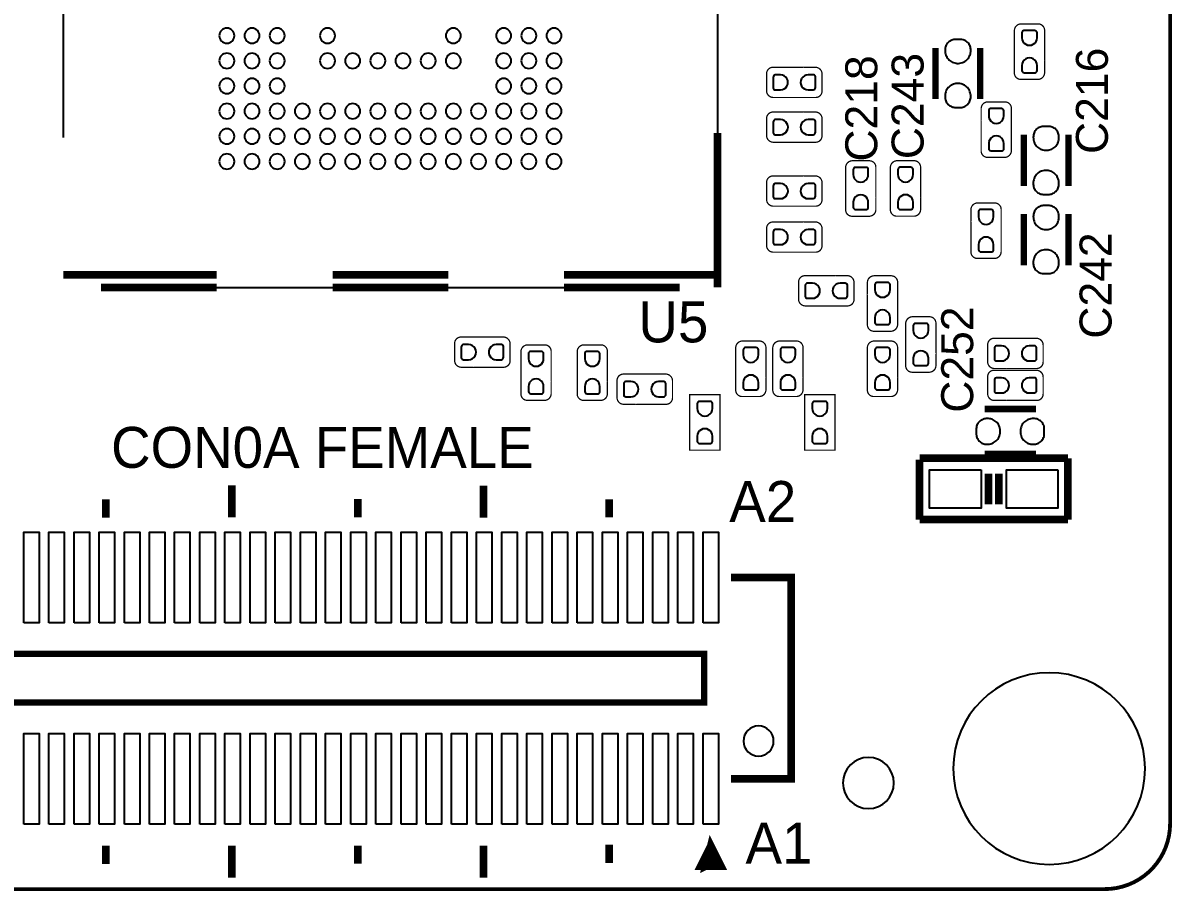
# Model space of a CAD drawing. Extents: x 52.2 to 109.2, y 0 to 35.
# Drawn here: x 86.39 to 109.23, y -0.04 to 17.21 of the extents above; entities that cross this region are included whole.
import ezdxf

# ---------------------------------------------------------------- set-up
doc = ezdxf.new("R2010")
doc.units = 0
doc.header["$MEASUREMENT"] = 0
doc.layers.get('0').update_dxf_attribs({"linetype": 'CONTINUOUS'})
for name, color, linetype in [('BG_NCROUTE_PATH', 231, 'CONTINUOUS'), ('BG_OUTLINE', 2, 'CONTINUOUS'), ('PIN_BOTTOM', 11, 'CONTINUOUS')]:
    doc.layers.add(name, color=color, linetype=linetype)

# ---------------------------------------------------------------- blocks, each defined once
blk = doc.blocks.new('AAA')
at = {"layer": 'BG_NCROUTE_PATH'}
for points, const_width in [([(-53.29428, -2.39395), (1.105662, -2.39395, 0.414214), (2.405634, -1.093978), (2.405634, 31.306008, 0.414214), (1.105662, 32.60598), (-53.29428, 32.60598, 0.414214), (-54.594252, 31.306008), (-54.594252, -1.093978, 0.414214), (-53.29428, -2.39395)], 0.0762), ([(-52.099972, 14.064488), (-52.099972, 13.82522, 0.414214), (-51.967638, 13.692886), (-51.626516, 13.692886, 0.414214), (-51.49977, 13.819632), (-51.49977, 14.65961, 0.414214), (-51.635152, 14.794992), (-51.971702, 14.794992, 0.414214), (-52.100226, 14.666468), (-52.100226, 14.064742), (-52.099972, 14.064488)], 0.0254), ([(-47.30623, 13.93317), (-47.545498, 13.93317, 0.414214), (-47.677832, 13.800836), (-47.677832, 13.459714, 0.414214), (-47.551086, 13.332968), (-46.711108, 13.332968, 0.414214), (-46.575726, 13.46835), (-46.575726, 13.8049, 0.414214), (-46.70425, 13.933424), (-47.305976, 13.933424), (-47.30623, 13.93317)], 0.0254), ([(-50.840132, 12.873482), (-50.840132, 13.11275, 0.414214), (-50.972466, 13.245084), (-51.313588, 13.245084, 0.414214), (-51.440334, 13.118338), (-51.440334, 12.27836, 0.414214), (-51.304952, 12.142978), (-50.968402, 12.142978, 0.414214), (-50.839878, 12.271502), (-50.839878, 12.873228), (-50.840132, 12.873482)], 0.0254), ([(-47.306484, 13.04417), (-47.545752, 13.04417, 0.414214), (-47.678086, 12.911836), (-47.678086, 12.570714, 0.414214), (-47.55134, 12.443968), (-46.711362, 12.443968, 0.414214), (-46.57598, 12.57935), (-46.57598, 12.9159, 0.414214), (-46.704504, 13.044424), (-47.30623, 13.044424), (-47.306484, 13.04417)], 0.0254), ([(-49.636172, 11.346688), (-49.636172, 11.10742, 0.414214), (-49.503838, 10.975086), (-49.162716, 10.975086, 0.414214), (-49.03597, 11.101832), (-49.03597, 11.94181, 0.414214), (-49.171352, 12.077192), (-49.507902, 12.077192, 0.414214), (-49.636426, 11.948668), (-49.636426, 11.346942), (-49.636172, 11.346688)], 0.0254), ([(-48.747172, 11.345418), (-48.747172, 11.10615, 0.414214), (-48.614838, 10.973816), (-48.273716, 10.973816, 0.414214), (-48.14697, 11.100562), (-48.14697, 11.94054, 0.414214), (-48.282352, 12.075922), (-48.618902, 12.075922, 0.414214), (-48.747426, 11.947398), (-48.747426, 11.345672), (-48.747172, 11.345418)], 0.0254), ([(-47.306484, 11.77417), (-47.545752, 11.77417, 0.414214), (-47.678086, 11.641836), (-47.678086, 11.300714, 0.414214), (-47.55134, 11.173968), (-46.711362, 11.173968, 0.414214), (-46.57598, 11.30935), (-46.57598, 11.6459, 0.414214), (-46.704504, 11.774424), (-47.30623, 11.774424), (-47.306484, 11.77417)], 0.0254), ([(-50.636932, 10.865612), (-50.636932, 11.10488, 0.414214), (-50.769266, 11.237214), (-51.110388, 11.237214, 0.414214), (-51.237134, 11.110468), (-51.237134, 10.27049, 0.414214), (-51.101752, 10.135108), (-50.765202, 10.135108, 0.414214), (-50.636678, 10.263632), (-50.636678, 10.865358), (-50.636932, 10.865612)], 0.0254), ([(-47.30623, 10.85977), (-47.545498, 10.85977, 0.414214), (-47.677832, 10.727436), (-47.677832, 10.386314, 0.414214), (-47.551086, 10.259568), (-46.711108, 10.259568, 0.414214), (-46.575726, 10.39495), (-46.575726, 10.7315, 0.414214), (-46.70425, 10.860024), (-47.305976, 10.860024), (-47.30623, 10.85977)], 0.0254), ([(-48.579532, 9.419082), (-48.579532, 9.65835, 0.414214), (-48.711866, 9.790684), (-49.052988, 9.790684, 0.414214), (-49.179734, 9.663938), (-49.179734, 8.82396, 0.414214), (-49.044352, 8.688578), (-48.707802, 8.688578, 0.414214), (-48.579278, 8.817102), (-48.579278, 9.418828), (-48.579532, 9.419082)], 0.0254), ([(-47.941484, 9.79297), (-48.180752, 9.79297, 0.414214), (-48.313086, 9.660636), (-48.313086, 9.319514, 0.414214), (-48.18634, 9.192768), (-47.346362, 9.192768, 0.414214), (-47.21098, 9.32815), (-47.21098, 9.6647, 0.414214), (-47.339504, 9.793224), (-47.94123, 9.793224), (-47.941484, 9.79297)], 0.0254), ([(-49.940972, 8.246618), (-49.940972, 8.00735, 0.414214), (-49.808638, 7.875016), (-49.467516, 7.875016, 0.414214), (-49.34077, 8.001762), (-49.34077, 8.84174, 0.414214), (-49.476152, 8.977122), (-49.812702, 8.977122, 0.414214), (-49.941226, 8.848598), (-49.941226, 8.246872), (-49.940972, 8.246618)], 0.0254), ([(-51.34102, 7.94893), (-51.101752, 7.94893, 0.414214), (-50.969418, 8.081264), (-50.969418, 8.422386, 0.414214), (-51.096164, 8.549132), (-51.936142, 8.549132, 0.414214), (-52.071524, 8.41375), (-52.071524, 8.0772, 0.414214), (-51.943, 7.948676), (-51.341274, 7.948676), (-51.34102, 7.94893)], 0.0254), ([(-49.178972, 7.764018), (-49.178972, 7.52475, 0.414214), (-49.046638, 7.392416), (-48.705516, 7.392416, 0.414214), (-48.57877, 7.519162), (-48.57877, 8.35914, 0.414214), (-48.714152, 8.494522), (-49.050702, 8.494522, 0.414214), (-49.179226, 8.365998), (-49.179226, 7.764272), (-49.178972, 7.764018)], 0.0254), ([(-47.299372, 7.764018), (-47.299372, 7.52475, 0.414214), (-47.167038, 7.392416), (-46.825916, 7.392416, 0.414214), (-46.69917, 7.519162), (-46.69917, 8.35914, 0.414214), (-46.834552, 8.494522), (-47.171102, 8.494522, 0.414214), (-47.299626, 8.365998), (-47.299626, 7.764272), (-47.299372, 7.764018)], 0.0254), ([(-46.562772, 7.764018), (-46.562772, 7.52475, 0.414214), (-46.430438, 7.392416), (-46.089316, 7.392416, 0.414214), (-45.96257, 7.519162), (-45.96257, 8.35914, 0.414214), (-46.097952, 8.494522), (-46.434502, 8.494522, 0.414214), (-46.563026, 8.365998), (-46.563026, 7.764272), (-46.562772, 7.764018)], 0.0254), ([(-40.74922, 7.97433), (-40.509952, 7.97433, 0.414214), (-40.377618, 8.106664), (-40.377618, 8.447786, 0.414214), (-40.504364, 8.574532), (-41.344342, 8.574532, 0.414214), (-41.479724, 8.43915), (-41.479724, 8.1026, 0.414214), (-41.3512, 7.974076), (-40.749474, 7.974076), (-40.74922, 7.97433)], 0.0254), ([(-43.413172, 7.687818), (-43.413172, 7.44855, 0.414214), (-43.280838, 7.316216), (-42.939716, 7.316216, 0.414214), (-42.81297, 7.442962), (-42.81297, 8.28294, 0.414214), (-42.948352, 8.418322), (-43.284902, 8.418322, 0.414214), (-43.413426, 8.289798), (-43.413426, 7.688072), (-43.413172, 7.687818)], 0.0254), ([(-42.295572, 7.687818), (-42.295572, 7.44855, 0.414214), (-42.163238, 7.316216), (-41.822116, 7.316216, 0.414214), (-41.69537, 7.442962), (-41.69537, 8.28294, 0.414214), (-41.830752, 8.418322), (-42.167302, 8.418322, 0.414214), (-42.295826, 8.289798), (-42.295826, 7.688072), (-42.295572, 7.687818)], 0.0254), ([(-51.34102, 7.31393), (-51.101752, 7.31393, 0.414214), (-50.969418, 7.446264), (-50.969418, 7.787386, 0.414214), (-51.096164, 7.914132), (-51.936142, 7.914132, 0.414214), (-52.071524, 7.77875), (-52.071524, 7.4422, 0.414214), (-51.943, 7.313676), (-51.341274, 7.313676), (-51.34102, 7.31393)], 0.0254), ([(-43.97629, 7.23773), (-43.737022, 7.23773, 0.414214), (-43.604688, 7.370064), (-43.604688, 7.711186, 0.414214), (-43.731434, 7.837932), (-44.571412, 7.837932, 0.414214), (-44.706794, 7.70255), (-44.706794, 7.366, 0.414214), (-44.57827, 7.237476), (-43.976544, 7.237476), (-43.97629, 7.23773)], 0.0254)]:
    blk.add_lwpolyline(points, format="xyb", dxfattribs=dict(at, const_width=const_width))
for points in [[(-45.601636, 18.009108), (-45.601636, 12.626086)], [(-32.601408, 18.035778), (-32.601408, 12.535662)], [(-35.54984, 9.561068), (-42.613834, 9.561068)]]:
    blk.add_lwpolyline(points, dxfattribs=at)
for points, const_width in [([(-50.822352, 14.31925), (-50.822352, 13.30325)], 0.127), ([(-49.933352, 13.30325), (-49.933352, 14.31925)], 0.127), ([(-52.574952, 12.59205), (-52.574952, 11.57605)], 0.127), ([(-51.685952, 11.57605), (-51.685952, 12.59205)], 0.127), ([(-45.601636, 9.561068), (-45.601636, 12.626086)], 0.151892), ([(-52.574952, 11.01725), (-52.574952, 10.00125)], 0.127), ([(-51.685952, 10.00125), (-51.685952, 11.01725)], 0.127), ([(-45.601636, 9.811004), (-44.851574, 9.811004)], 0.151892), ([(-44.851574, 9.811004), (-42.551604, 9.811004)], 0.151892), ([(-37.95141, 9.811004), (-40.251634, 9.811004)], 0.151892), ([(-33.35147, 9.811004), (-35.65144, 9.811004)], 0.151892), ([(-33.35147, 9.811004), (-32.601408, 9.811004)], 0.151892), ([(-44.851574, 9.561068), (-42.551604, 9.561068)], 0.151892), ([(-37.95141, 9.561068), (-40.251634, 9.561068)], 0.151892), ([(-33.35147, 9.561068), (-35.65144, 9.561068)], 0.151892), ([(-47.334932, 6.96976), (-47.334932, 7.427976), (-47.935388, 7.427976), (-47.935388, 6.32587), (-47.334932, 6.32587), (-47.334932, 6.96976)], 0.0254), ([(-45.049186, 6.96976), (-45.048932, 7.427976), (-45.649388, 7.42823), (-45.649642, 6.32587), (-45.048932, 6.32587), (-45.049186, 6.96976)], 0.0254), ([(-50.911252, 7.14375), (-51.927252, 7.14375)], 0.127), ([(-52.562252, 6.16585), (-49.615852, 6.16585)], 0.1524), ([(-52.562252, 4.94665), (-52.562252, 6.16585)], 0.1524), ([(-51.927252, 6.25475), (-50.911252, 6.25475)], 0.127), ([(-49.615852, 4.94665), (-49.615852, 6.14045)], 0.1524), ([(-51.190652, 5.25145), (-51.190652, 5.86105)], 0.1524), ([(-50.987452, 5.86105), (-50.987452, 5.25145)], 0.1524), ([(-40.953182, 5.62102), (-40.953182, 4.98602)], 0.1524), ([(-35.951922, 5.62864), (-35.951922, 4.99364)], 0.1524), ([(-43.450002, 4.989322), (-43.450002, 5.352542)], 0.1524), ([(-38.453822, 4.994402), (-38.453822, 5.357622)], 0.1524), ([(-33.447482, 4.986782), (-33.447482, 5.350002)], 0.1524), ([(-52.562252, 4.94665), (-49.615852, 4.94665)], 0.1524), ([(-45.866558, -0.202946), (-47.066708, -0.202946), (-47.066708, 3.797046), (-45.866558, 3.797046)], 0.1524), ([(-28.597352, 2.27965), (-45.335952, 2.27965), (-45.335952, 1.31445), (-28.597352, 1.31445), (-28.597352, 2.27965)], 0.127), ([(-45.467524, -1.53543), (-45.267626, -1.935734), (-45.667676, -1.935734), (-45.467524, -1.53543), (-45.367448, -1.935734), (-45.567346, -1.835658), (-45.467524, -1.735836)], 0.1524), ([(-43.450002, -1.873758), (-43.450002, -1.510538)], 0.1524), ([(-40.953182, -1.53416), (-40.953182, -2.16916)], 0.1524), ([(-38.451282, -1.891538), (-38.451282, -1.528318)], 0.1524), ([(-35.951922, -1.52908), (-35.951922, -2.16408)], 0.1524), ([(-33.444942, -1.896618), (-33.444942, -1.533398)], 0.1524)]:
    blk.add_lwpolyline(points, dxfattribs=dict(at, const_width=const_width))
at = {"layer": 'BG_OUTLINE'}
blk.add_lwpolyline([(-54.594252, 27.346656), (-54.594252, 0.680974), (-54.594252, -1.102106, 0.41084), (-53.287422, -2.39395), (-51.216052, -2.39395), (-2.315972, -2.39395), (1.120902, -2.39395, 0.411966), (2.405634, -1.099312), (2.405634, 1.886204), (2.405634, 28.812236), (2.405634, 31.328106, 0.410401), (1.110996, 32.60598), (-0.444754, 32.60598), (-45.696378, 32.60598), (-53.289708, 32.60598, 0.41031), (-54.594252, 31.28391)], format="xyb", close=True, dxfattribs=at)
at = {"layer": 'PIN_BOTTOM'}
for points in [[(-51.950366, 14.519402), (-51.950366, 14.621002, -0.375524), (-51.901852, 14.66342), (-51.685952, 14.66342, -0.36542), (-51.650138, 14.621002), (-51.650138, 14.519402, -1.000028)], [(-51.650138, 13.969238), (-51.650138, 13.867638, -0.375524), (-51.698652, 13.82522), (-51.914552, 13.82522, -0.36542), (-51.950366, 13.867638), (-51.950366, 13.969238, -1.000028)], [(-47.40148, 13.483336), (-47.50308, 13.483336, -0.375524), (-47.545498, 13.53185), (-47.545498, 13.74775, -0.36542), (-47.50308, 13.783564), (-47.40148, 13.783564, -1.000028)], [(-46.851316, 13.783564), (-46.749716, 13.783564, -0.375524), (-46.707298, 13.73505), (-46.707298, 13.51915, -0.36542), (-46.749716, 13.483336), (-46.851316, 13.483336, -1.000028)], [(-51.289966, 12.968732), (-51.289966, 13.070332, -0.375524), (-51.241452, 13.11275), (-51.025552, 13.11275, -0.36542), (-50.989738, 13.070332), (-50.989738, 12.968732, -1.000028)], [(-47.401734, 12.594336), (-47.503334, 12.594336, -0.375524), (-47.545752, 12.64285), (-47.545752, 12.85875, -0.36542), (-47.503334, 12.894564), (-47.401734, 12.894564, -1.000028)], [(-46.85157, 12.894564), (-46.74997, 12.894564, -0.375524), (-46.707552, 12.84605), (-46.707552, 12.63015, -0.36542), (-46.74997, 12.594336), (-46.85157, 12.594336, -1.000028)], [(-50.989738, 12.418568), (-50.989738, 12.316968, -0.375524), (-51.038252, 12.27455), (-51.254152, 12.27455, -0.36542), (-51.289966, 12.316968), (-51.289966, 12.418568, -1.000028)], [(-49.486566, 11.801602), (-49.486566, 11.903202, -0.375524), (-49.438052, 11.94562), (-49.222152, 11.94562, -0.36542), (-49.186338, 11.903202), (-49.186338, 11.801602, -1.000028)], [(-48.597566, 11.800332), (-48.597566, 11.901932, -0.375524), (-48.549052, 11.94435), (-48.333152, 11.94435, -0.36542), (-48.297338, 11.901932), (-48.297338, 11.800332, -1.000028)], [(-47.401734, 11.324336), (-47.503334, 11.324336, -0.375524), (-47.545752, 11.37285), (-47.545752, 11.58875, -0.36542), (-47.503334, 11.624564), (-47.401734, 11.624564, -1.000028)], [(-46.85157, 11.624564), (-46.74997, 11.624564, -0.375524), (-46.707552, 11.57605), (-46.707552, 11.36015, -0.36542), (-46.74997, 11.324336), (-46.85157, 11.324336, -1.000028)], [(-49.186338, 11.251438), (-49.186338, 11.149838, -0.375524), (-49.234852, 11.10742), (-49.450752, 11.10742, -0.36542), (-49.486566, 11.149838), (-49.486566, 11.251438, -1.000028)], [(-48.297338, 11.250168), (-48.297338, 11.148568, -0.375524), (-48.345852, 11.10615), (-48.561752, 11.10615, -0.36542), (-48.597566, 11.148568), (-48.597566, 11.250168, -1.000028)], [(-51.086766, 10.960862), (-51.086766, 11.062462, -0.375524), (-51.038252, 11.10488), (-50.822352, 11.10488, -0.36542), (-50.786538, 11.062462), (-50.786538, 10.960862, -1.000028)], [(-50.786538, 10.410698), (-50.786538, 10.309098, -0.375524), (-50.835052, 10.26668), (-51.050952, 10.26668, -0.36542), (-51.086766, 10.309098), (-51.086766, 10.410698, -1.000028)], [(-47.40148, 10.409936), (-47.50308, 10.409936, -0.375524), (-47.545498, 10.45845), (-47.545498, 10.67435, -0.36542), (-47.50308, 10.710164), (-47.40148, 10.710164, -1.000028)], [(-46.851316, 10.710164), (-46.749716, 10.710164, -0.375524), (-46.707298, 10.66165), (-46.707298, 10.44575, -0.36542), (-46.749716, 10.409936), (-46.851316, 10.409936, -1.000028)], [(-49.029366, 9.514332), (-49.029366, 9.615932, -0.375524), (-48.980852, 9.65835), (-48.764952, 9.65835, -0.36542), (-48.729138, 9.615932), (-48.729138, 9.514332, -1.000028)], [(-48.036734, 9.343136), (-48.138334, 9.343136, -0.375524), (-48.180752, 9.39165), (-48.180752, 9.60755, -0.36542), (-48.138334, 9.643364), (-48.036734, 9.643364, -1.000028)], [(-47.48657, 9.643364), (-47.38497, 9.643364, -0.375524), (-47.342552, 9.59485), (-47.342552, 9.37895, -0.36542), (-47.38497, 9.343136), (-47.48657, 9.343136, -1.000028)], [(-48.729138, 8.964168), (-48.729138, 8.862568, -0.375524), (-48.777652, 8.82015), (-48.993552, 8.82015, -0.36542), (-49.029366, 8.862568), (-49.029366, 8.964168, -1.000028)], [(-49.791366, 8.701532), (-49.791366, 8.803132, -0.375524), (-49.742852, 8.84555), (-49.526952, 8.84555, -0.36542), (-49.491138, 8.803132), (-49.491138, 8.701532, -1.000028)], [(-51.795934, 8.098536), (-51.897534, 8.098536, -0.375524), (-51.939952, 8.14705), (-51.939952, 8.36295, -0.36542), (-51.897534, 8.398764), (-51.795934, 8.398764, -1.000028)], [(-51.24577, 8.398764), (-51.14417, 8.398764, -0.375524), (-51.101752, 8.35025), (-51.101752, 8.13435, -0.36542), (-51.14417, 8.098536), (-51.24577, 8.098536, -1.000028)], [(-49.491138, 8.151368), (-49.491138, 8.049768, -0.375524), (-49.539652, 8.00735), (-49.755552, 8.00735, -0.36542), (-49.791366, 8.049768), (-49.791366, 8.151368, -1.000028)], [(-49.029366, 8.218932), (-49.029366, 8.320532, -0.375524), (-48.980852, 8.36295), (-48.764952, 8.36295, -0.36542), (-48.729138, 8.320532), (-48.729138, 8.218932, -1.000028)], [(-47.149766, 8.218932), (-47.149766, 8.320532, -0.375524), (-47.101252, 8.36295), (-46.885352, 8.36295, -0.36542), (-46.849538, 8.320532), (-46.849538, 8.218932, -1.000028)], [(-46.413166, 8.218932), (-46.413166, 8.320532, -0.375524), (-46.364652, 8.36295), (-46.148752, 8.36295, -0.36542), (-46.112938, 8.320532), (-46.112938, 8.218932, -1.000028)], [(-43.263566, 8.142732), (-43.263566, 8.244332, -0.375524), (-43.215052, 8.28675), (-42.999152, 8.28675, -0.36542), (-42.963338, 8.244332), (-42.963338, 8.142732, -1.000028)], [(-42.145966, 8.142732), (-42.145966, 8.244332, -0.375524), (-42.097452, 8.28675), (-41.881552, 8.28675, -0.36542), (-41.845738, 8.244332), (-41.845738, 8.142732, -1.000028)], [(-41.204134, 8.123936), (-41.305734, 8.123936, -0.375524), (-41.348152, 8.17245), (-41.348152, 8.38835, -0.36542), (-41.305734, 8.424164), (-41.204134, 8.424164, -1.000028)], [(-40.65397, 8.424164), (-40.55237, 8.424164, -0.375524), (-40.509952, 8.37565), (-40.509952, 8.15975, -0.36542), (-40.55237, 8.123936), (-40.65397, 8.123936, -1.000028)], [(-51.795934, 7.463536), (-51.897534, 7.463536, -0.375524), (-51.939952, 7.51205), (-51.939952, 7.72795, -0.36542), (-51.897534, 7.763764), (-51.795934, 7.763764, -1.000028)], [(-51.24577, 7.763764), (-51.14417, 7.763764, -0.375524), (-51.101752, 7.71525), (-51.101752, 7.49935, -0.36542), (-51.14417, 7.463536), (-51.24577, 7.463536, -1.000028)], [(-48.729138, 7.668768), (-48.729138, 7.567168, -0.375524), (-48.777652, 7.52475), (-48.993552, 7.52475, -0.36542), (-49.029366, 7.567168), (-49.029366, 7.668768, -1.000028)], [(-46.849538, 7.668768), (-46.849538, 7.567168, -0.375524), (-46.898052, 7.52475), (-47.113952, 7.52475, -0.36542), (-47.149766, 7.567168), (-47.149766, 7.668768, -1.000028)], [(-46.112938, 7.668768), (-46.112938, 7.567168, -0.375524), (-46.161452, 7.52475), (-46.377352, 7.52475, -0.36542), (-46.413166, 7.567168), (-46.413166, 7.668768, -1.000028)], [(-44.431204, 7.387336), (-44.532804, 7.387336, -0.375524), (-44.575222, 7.43585), (-44.575222, 7.65175, -0.36542), (-44.532804, 7.687564), (-44.431204, 7.687564, -1.000028)], [(-43.88104, 7.687564), (-43.77944, 7.687564, -0.375524), (-43.737022, 7.63905), (-43.737022, 7.42315, -0.36542), (-43.77944, 7.387336), (-43.88104, 7.387336, -1.000028)], [(-42.963338, 7.592568), (-42.963338, 7.490968, -0.375524), (-43.011852, 7.44855), (-43.227752, 7.44855, -0.36542), (-43.263566, 7.490968), (-43.263566, 7.592568, -1.000028)], [(-41.845738, 7.592568), (-41.845738, 7.490968, -0.375524), (-41.894252, 7.44855), (-42.110152, 7.44855, -0.36542), (-42.145966, 7.490968), (-42.145966, 7.592568, -1.000028)], [(-47.784766, 7.152132), (-47.784766, 7.253732, -0.375524), (-47.736252, 7.29615), (-47.520352, 7.29615, -0.36542), (-47.484538, 7.253732), (-47.484538, 7.152132, -1.000028)], [(-45.498766, 7.152132), (-45.498766, 7.253732, -0.375524), (-45.450252, 7.29615), (-45.234352, 7.29615, -0.36542), (-45.198538, 7.253732), (-45.198538, 7.152132, -1.000028)], [(-47.484538, 6.601968), (-47.484538, 6.500368, -0.375524), (-47.533052, 6.45795), (-47.748952, 6.45795, -0.36542), (-47.784766, 6.500368), (-47.784766, 6.601968, -1.000028)], [(-45.198538, 6.601968), (-45.198538, 6.500368, -0.375524), (-45.247052, 6.45795), (-45.462952, 6.45795, -0.36542), (-45.498766, 6.500368), (-45.498766, 6.601968, -1.000028)]]:
    blk.add_lwpolyline(points, format="xyb", close=True, dxfattribs=at)
for points in [[(-50.124106, 14.29385), (-50.122836, 14.26972), (-50.124106, 14.245844), (-50.127154, 14.221968), (-50.132488, 14.198346), (-50.140108, 14.175486), (-50.149506, 14.153388), (-50.160936, 14.132306), (-50.174144, 14.11224), (-50.189384, 14.093444), (-50.205894, 14.075918), (-50.224182, 14.06017), (-50.24374, 14.0462), (-50.2666, 14.03477), (-50.290476, 14.025626), (-50.315114, 14.018768), (-50.34026, 14.013942), (-50.36566, 14.011656), (-50.39106, 14.011656), (-50.41646, 14.013942), (-50.441606, 14.018768), (-50.466244, 14.025626), (-50.49012, 14.03477), (-50.51298, 14.0462), (-50.532792, 14.059662), (-50.551334, 14.074902), (-50.568352, 14.09192), (-50.583592, 14.110716), (-50.597054, 14.130528), (-50.608484, 14.151864), (-50.617882, 14.173962), (-50.624994, 14.196822), (-50.62982, 14.220444), (-50.63236, 14.24432), (-50.632614, 14.26845), (-50.632868, 14.290294), (-50.630582, 14.311884), (-50.626264, 14.33322), (-50.61966, 14.353794), (-50.61077, 14.37386), (-50.600102, 14.392656), (-50.587402, 14.410182), (-50.572924, 14.426438), (-50.556668, 14.44117), (-50.539142, 14.45387), (-50.520346, 14.464792), (-50.500534, 14.473682), (-50.479706, 14.48054), (-50.45837, 14.484858), (-50.43678, 14.487144), (-50.320194, 14.487144), (-50.298858, 14.485112), (-50.277776, 14.48054), (-50.257202, 14.473936), (-50.237644, 14.4653), (-50.218848, 14.454632), (-50.201322, 14.442186), (-50.18532, 14.427962), (-50.170842, 14.41196), (-50.158142, 14.394688), (-50.14722, 14.376146), (-50.138076, 14.356588), (-50.131218, 14.336268), (-50.126646, 14.315186)], [(-50.631598, 13.32865), (-50.632868, 13.35278), (-50.631598, 13.376656), (-50.62855, 13.400532), (-50.623216, 13.424154), (-50.615596, 13.447014), (-50.606198, 13.469112), (-50.594768, 13.490194), (-50.58156, 13.51026), (-50.56632, 13.529056), (-50.54981, 13.546582), (-50.531522, 13.56233), (-50.511964, 13.5763), (-50.489104, 13.58773), (-50.465228, 13.596874), (-50.44059, 13.603732), (-50.415444, 13.608558), (-50.390044, 13.610844), (-50.364644, 13.610844), (-50.339244, 13.608558), (-50.314098, 13.603732), (-50.28946, 13.596874), (-50.265584, 13.58773), (-50.242724, 13.5763), (-50.222912, 13.562838), (-50.20437, 13.547598), (-50.187352, 13.53058), (-50.172112, 13.511784), (-50.15865, 13.491972), (-50.14722, 13.470636), (-50.137822, 13.448538), (-50.13071, 13.425678), (-50.125884, 13.402056), (-50.123344, 13.37818), (-50.12309, 13.35405), (-50.122836, 13.332206), (-50.125122, 13.310616), (-50.12944, 13.28928), (-50.136044, 13.268706), (-50.144934, 13.24864), (-50.155602, 13.229844), (-50.168302, 13.212318), (-50.18278, 13.196062), (-50.199036, 13.18133), (-50.216562, 13.16863), (-50.235358, 13.157708), (-50.25517, 13.148818), (-50.275998, 13.14196), (-50.297334, 13.137642), (-50.318924, 13.135356), (-50.43551, 13.135356), (-50.456846, 13.137388), (-50.477928, 13.14196), (-50.498502, 13.148564), (-50.51806, 13.1572), (-50.536856, 13.167868), (-50.554382, 13.180314), (-50.570384, 13.194538), (-50.584862, 13.21054), (-50.597562, 13.227812), (-50.608484, 13.246354), (-50.617628, 13.265912), (-50.624486, 13.286232), (-50.629058, 13.307314)], [(-51.876706, 12.56665), (-51.875436, 12.54252), (-51.876706, 12.518644), (-51.879754, 12.494768), (-51.885088, 12.471146), (-51.892708, 12.448286), (-51.902106, 12.426188), (-51.913536, 12.405106), (-51.926744, 12.38504), (-51.941984, 12.366244), (-51.958494, 12.348718), (-51.976782, 12.33297), (-51.99634, 12.319), (-52.0192, 12.30757), (-52.043076, 12.298426), (-52.067714, 12.291568), (-52.09286, 12.286742), (-52.11826, 12.284456), (-52.14366, 12.284456), (-52.16906, 12.286742), (-52.194206, 12.291568), (-52.218844, 12.298426), (-52.24272, 12.30757), (-52.26558, 12.319), (-52.285392, 12.332462), (-52.303934, 12.347702), (-52.320952, 12.36472), (-52.336192, 12.383516), (-52.349654, 12.403328), (-52.361084, 12.424664), (-52.370482, 12.446762), (-52.377594, 12.469622), (-52.38242, 12.493244), (-52.38496, 12.51712), (-52.385214, 12.54125), (-52.385468, 12.563094), (-52.383182, 12.584684), (-52.378864, 12.60602), (-52.37226, 12.626594), (-52.36337, 12.64666), (-52.352702, 12.665456), (-52.340002, 12.682982), (-52.325524, 12.699238), (-52.309268, 12.71397), (-52.291742, 12.72667), (-52.272946, 12.737592), (-52.253134, 12.746482), (-52.232306, 12.75334), (-52.21097, 12.757658), (-52.18938, 12.759944), (-52.072794, 12.759944), (-52.051458, 12.757912), (-52.030376, 12.75334), (-52.009802, 12.746736), (-51.990244, 12.7381), (-51.971448, 12.727432), (-51.953922, 12.714986), (-51.93792, 12.700762), (-51.923442, 12.68476), (-51.910742, 12.667488), (-51.89982, 12.648946), (-51.890676, 12.629388), (-51.883818, 12.609068), (-51.879246, 12.587986)], [(-52.384198, 11.60145), (-52.385468, 11.62558), (-52.384198, 11.649456), (-52.38115, 11.673332), (-52.375816, 11.696954), (-52.368196, 11.719814), (-52.358798, 11.741912), (-52.347368, 11.762994), (-52.33416, 11.78306), (-52.31892, 11.801856), (-52.30241, 11.819382), (-52.284122, 11.83513), (-52.264564, 11.8491), (-52.241704, 11.86053), (-52.217828, 11.869674), (-52.19319, 11.876532), (-52.168044, 11.881358), (-52.142644, 11.883644), (-52.117244, 11.883644), (-52.091844, 11.881358), (-52.066698, 11.876532), (-52.04206, 11.869674), (-52.018184, 11.86053), (-51.995324, 11.8491), (-51.975512, 11.835638), (-51.95697, 11.820398), (-51.939952, 11.80338), (-51.924712, 11.784584), (-51.91125, 11.764772), (-51.89982, 11.743436), (-51.890422, 11.721338), (-51.88331, 11.698478), (-51.878484, 11.674856), (-51.875944, 11.65098), (-51.87569, 11.62685), (-51.875436, 11.605006), (-51.877722, 11.583416), (-51.88204, 11.56208), (-51.888644, 11.541506), (-51.897534, 11.52144), (-51.908202, 11.502644), (-51.920902, 11.485118), (-51.93538, 11.468862), (-51.951636, 11.45413), (-51.969162, 11.44143), (-51.987958, 11.430508), (-52.00777, 11.421618), (-52.028598, 11.41476), (-52.049934, 11.410442), (-52.071524, 11.408156), (-52.18811, 11.408156), (-52.209446, 11.410188), (-52.230528, 11.41476), (-52.251102, 11.421364), (-52.27066, 11.43), (-52.289456, 11.440668), (-52.306982, 11.453114), (-52.322984, 11.467338), (-52.337462, 11.48334), (-52.350162, 11.500612), (-52.361084, 11.519154), (-52.370228, 11.538712), (-52.377086, 11.559032), (-52.381658, 11.580114)], [(-51.876706, 10.99185), (-51.875436, 10.96772), (-51.876706, 10.943844), (-51.879754, 10.919968), (-51.885088, 10.896346), (-51.892708, 10.873486), (-51.902106, 10.851388), (-51.913536, 10.830306), (-51.926744, 10.81024), (-51.941984, 10.791444), (-51.958494, 10.773918), (-51.976782, 10.75817), (-51.99634, 10.7442), (-52.0192, 10.73277), (-52.043076, 10.723626), (-52.067714, 10.716768), (-52.09286, 10.711942), (-52.11826, 10.709656), (-52.14366, 10.709656), (-52.16906, 10.711942), (-52.194206, 10.716768), (-52.218844, 10.723626), (-52.24272, 10.73277), (-52.26558, 10.7442), (-52.285392, 10.757662), (-52.303934, 10.772902), (-52.320952, 10.78992), (-52.336192, 10.808716), (-52.349654, 10.828528), (-52.361084, 10.849864), (-52.370482, 10.871962), (-52.377594, 10.894822), (-52.38242, 10.918444), (-52.38496, 10.94232), (-52.385214, 10.96645), (-52.385468, 10.988294), (-52.383182, 11.009884), (-52.378864, 11.03122), (-52.37226, 11.051794), (-52.36337, 11.07186), (-52.352702, 11.090656), (-52.340002, 11.108182), (-52.325524, 11.124438), (-52.309268, 11.13917), (-52.291742, 11.15187), (-52.272946, 11.162792), (-52.253134, 11.171682), (-52.232306, 11.17854), (-52.21097, 11.182858), (-52.18938, 11.185144), (-52.072794, 11.185144), (-52.051458, 11.183112), (-52.030376, 11.17854), (-52.009802, 11.171936), (-51.990244, 11.1633), (-51.971448, 11.152632), (-51.953922, 11.140186), (-51.93792, 11.125962), (-51.923442, 11.10996), (-51.910742, 11.092688), (-51.89982, 11.074146), (-51.890676, 11.054588), (-51.883818, 11.034268), (-51.879246, 11.013186)], [(-52.384198, 10.02665), (-52.385468, 10.05078), (-52.384198, 10.074656), (-52.38115, 10.098532), (-52.375816, 10.122154), (-52.368196, 10.145014), (-52.358798, 10.167112), (-52.347368, 10.188194), (-52.33416, 10.20826), (-52.31892, 10.227056), (-52.30241, 10.244582), (-52.284122, 10.26033), (-52.264564, 10.2743), (-52.241704, 10.28573), (-52.217828, 10.294874), (-52.19319, 10.301732), (-52.168044, 10.306558), (-52.142644, 10.308844), (-52.117244, 10.308844), (-52.091844, 10.306558), (-52.066698, 10.301732), (-52.04206, 10.294874), (-52.018184, 10.28573), (-51.995324, 10.2743), (-51.975512, 10.260838), (-51.95697, 10.245598), (-51.939952, 10.22858), (-51.924712, 10.209784), (-51.91125, 10.189972), (-51.89982, 10.168636), (-51.890422, 10.146538), (-51.88331, 10.123678), (-51.878484, 10.100056), (-51.875944, 10.07618), (-51.87569, 10.05205), (-51.875436, 10.030206), (-51.877722, 10.008616), (-51.88204, 9.98728), (-51.888644, 9.966706), (-51.897534, 9.94664), (-51.908202, 9.927844), (-51.920902, 9.910318), (-51.93538, 9.894062), (-51.951636, 9.87933), (-51.969162, 9.86663), (-51.987958, 9.855708), (-52.00777, 9.846818), (-52.028598, 9.83996), (-52.049934, 9.835642), (-52.071524, 9.833356), (-52.18811, 9.833356), (-52.209446, 9.835388), (-52.230528, 9.83996), (-52.251102, 9.846564), (-52.27066, 9.8552), (-52.289456, 9.865868), (-52.306982, 9.878314), (-52.322984, 9.892538), (-52.337462, 9.90854), (-52.350162, 9.925812), (-52.361084, 9.944354), (-52.370228, 9.963912), (-52.377086, 9.984232), (-52.381658, 10.005314)], [(-51.901852, 6.952996), (-51.877722, 6.954266), (-51.853846, 6.952996), (-51.82997, 6.949948), (-51.806348, 6.944614), (-51.783488, 6.936994), (-51.76139, 6.927596), (-51.740308, 6.916166), (-51.720242, 6.902958), (-51.701446, 6.887718), (-51.68392, 6.871208), (-51.668172, 6.85292), (-51.654202, 6.833362), (-51.642772, 6.810502), (-51.633628, 6.786626), (-51.62677, 6.761988), (-51.621944, 6.736842), (-51.619658, 6.711442), (-51.619658, 6.686042), (-51.621944, 6.660642), (-51.62677, 6.635496), (-51.633628, 6.610858), (-51.642772, 6.586982), (-51.654202, 6.564122), (-51.667664, 6.54431), (-51.682904, 6.525768), (-51.699922, 6.50875), (-51.718718, 6.49351), (-51.73853, 6.480048), (-51.759866, 6.468618), (-51.781964, 6.45922), (-51.804824, 6.452108), (-51.828446, 6.447282), (-51.852322, 6.444742), (-51.876452, 6.444488), (-51.898296, 6.444234), (-51.919886, 6.44652), (-51.941222, 6.450838), (-51.961796, 6.457442), (-51.981862, 6.466332), (-52.000658, 6.477), (-52.018184, 6.4897), (-52.03444, 6.504178), (-52.049172, 6.520434), (-52.061872, 6.53796), (-52.072794, 6.556756), (-52.081684, 6.576568), (-52.088542, 6.597396), (-52.09286, 6.618732), (-52.095146, 6.640322), (-52.095146, 6.756908), (-52.093114, 6.778244), (-52.088542, 6.799326), (-52.081938, 6.8199), (-52.073302, 6.839458), (-52.062634, 6.858254), (-52.050188, 6.87578), (-52.035964, 6.891782), (-52.019962, 6.90626), (-52.00269, 6.91896), (-51.984148, 6.929882), (-51.96459, 6.939026), (-51.94427, 6.945884), (-51.923188, 6.950456)], [(-50.936652, 6.445504), (-50.960782, 6.444234), (-50.984658, 6.445504), (-51.008534, 6.448552), (-51.032156, 6.453886), (-51.055016, 6.461506), (-51.077114, 6.470904), (-51.098196, 6.482334), (-51.118262, 6.495542), (-51.137058, 6.510782), (-51.154584, 6.527292), (-51.170332, 6.54558), (-51.184302, 6.565138), (-51.195732, 6.587998), (-51.204876, 6.611874), (-51.211734, 6.636512), (-51.21656, 6.661658), (-51.218846, 6.687058), (-51.218846, 6.712458), (-51.21656, 6.737858), (-51.211734, 6.763004), (-51.204876, 6.787642), (-51.195732, 6.811518), (-51.184302, 6.834378), (-51.17084, 6.85419), (-51.1556, 6.872732), (-51.138582, 6.88975), (-51.119786, 6.90499), (-51.099974, 6.918452), (-51.078638, 6.929882), (-51.05654, 6.93928), (-51.03368, 6.946392), (-51.010058, 6.951218), (-50.986182, 6.953758), (-50.962052, 6.954012), (-50.940208, 6.954266), (-50.918618, 6.95198), (-50.897282, 6.947662), (-50.876708, 6.941058), (-50.856642, 6.932168), (-50.837846, 6.9215), (-50.82032, 6.9088), (-50.804064, 6.894322), (-50.789332, 6.878066), (-50.776632, 6.86054), (-50.76571, 6.841744), (-50.75682, 6.821932), (-50.749962, 6.801104), (-50.745644, 6.779768), (-50.743358, 6.758178), (-50.743358, 6.641592), (-50.74539, 6.620256), (-50.749962, 6.599174), (-50.756566, 6.5786), (-50.765202, 6.559042), (-50.77587, 6.540246), (-50.788316, 6.52272), (-50.80254, 6.506718), (-50.818542, 6.49224), (-50.835814, 6.47954), (-50.854356, 6.468618), (-50.873914, 6.459474), (-50.894234, 6.452616), (-50.915316, 6.448044)], [(-52.361592, 5.93598), (-52.361592, 5.17652), (-51.340512, 5.17652), (-51.340512, 5.93598)], [(-50.837592, 5.93598), (-50.837592, 5.17652), (-49.816512, 5.17652), (-49.816512, 5.93598)], [(-45.314362, 2.895346), (-45.314362, 4.698746), (-45.619162, 4.698746), (-45.619162, 2.895346)], [(-44.814236, 2.895346), (-44.814236, 4.698746), (-45.119036, 4.698746), (-45.119036, 2.895346)], [(-44.314364, 2.895346), (-44.314364, 4.698746), (-44.619164, 4.698746), (-44.619164, 2.895346)], [(-43.814238, 2.895346), (-43.814238, 4.698746), (-44.119038, 4.698746), (-44.119038, 2.895346)], [(-43.314366, 2.895346), (-43.314366, 4.698746), (-43.619166, 4.698746), (-43.619166, 2.895346)], [(-42.81424, 2.895346), (-42.81424, 4.698746), (-43.11904, 4.698746), (-43.11904, 2.895346)], [(-42.314368, 2.895346), (-42.314368, 4.698746), (-42.619168, 4.698746), (-42.619168, 2.895346)], [(-41.814242, 2.895346), (-41.814242, 4.698746), (-42.119042, 4.698746), (-42.119042, 2.895346)], [(-41.314116, 2.895346), (-41.314116, 4.698746), (-41.618916, 4.698746), (-41.618916, 2.895346)], [(-40.814244, 2.895346), (-40.814244, 4.698746), (-41.119044, 4.698746), (-41.119044, 2.895346)], [(-40.314372, 2.895346), (-40.314372, 4.698746), (-40.619172, 4.698746), (-40.619172, 2.895346)], [(-39.814246, 2.895346), (-39.814246, 4.698746), (-40.119046, 4.698746), (-40.119046, 2.895346)], [(-39.31412, 2.895346), (-39.31412, 4.698746), (-39.61892, 4.698746), (-39.61892, 2.895346)], [(-38.814248, 2.895346), (-38.814248, 4.698746), (-39.119048, 4.698746), (-39.119048, 2.895346)], [(-38.314376, 2.895346), (-38.314376, 4.698746), (-38.619176, 4.698746), (-38.619176, 2.895346)], [(-37.81425, 2.895346), (-37.81425, 4.698746), (-38.11905, 4.698746), (-38.11905, 2.895346)], [(-37.314124, 2.895346), (-37.314124, 4.698746), (-37.618924, 4.698746), (-37.618924, 2.895346)], [(-36.814252, 2.895346), (-36.814252, 4.698746), (-37.119052, 4.698746), (-37.119052, 2.895346)], [(-36.31438, 2.895346), (-36.31438, 4.698746), (-36.61918, 4.698746), (-36.61918, 2.895346)], [(-35.814254, 2.895346), (-35.814254, 4.698746), (-36.119054, 4.698746), (-36.119054, 2.895346)], [(-35.314128, 2.895346), (-35.314128, 4.698746), (-35.618928, 4.698746), (-35.618928, 2.895346)], [(-34.814256, 2.895346), (-34.814256, 4.698746), (-35.119056, 4.698746), (-35.119056, 2.895346)], [(-34.314384, 2.895346), (-34.314384, 4.698746), (-34.619184, 4.698746), (-34.619184, 2.895346)], [(-33.814258, 2.895346), (-33.814258, 4.698746), (-34.119058, 4.698746), (-34.119058, 2.895346)], [(-33.314132, 2.895346), (-33.314132, 4.698746), (-33.618932, 4.698746), (-33.618932, 2.895346)], [(-32.81426, 2.895346), (-32.81426, 4.698746), (-33.11906, 4.698746), (-33.11906, 2.895346)], [(-32.314388, 2.895346), (-32.314388, 4.698746), (-32.619188, 4.698746), (-32.619188, 2.895346)], [(-31.814262, 2.895346), (-31.814262, 4.698746), (-32.119062, 4.698746), (-32.119062, 2.895346)], [(-45.314362, -1.104646), (-45.314362, 0.698754), (-45.619162, 0.698754), (-45.619162, -1.104646)], [(-44.814236, -1.104646), (-44.814236, 0.698754), (-45.119036, 0.698754), (-45.119036, -1.104646)], [(-44.314364, -1.104646), (-44.314364, 0.698754), (-44.619164, 0.698754), (-44.619164, -1.104646)], [(-43.814238, -1.104646), (-43.814238, 0.698754), (-44.119038, 0.698754), (-44.119038, -1.104646)], [(-43.314366, -1.104646), (-43.314366, 0.698754), (-43.619166, 0.698754), (-43.619166, -1.104646)], [(-42.81424, -1.104646), (-42.81424, 0.698754), (-43.11904, 0.698754), (-43.11904, -1.104646)], [(-42.314368, -1.104646), (-42.314368, 0.698754), (-42.619168, 0.698754), (-42.619168, -1.104646)], [(-41.814242, -1.104646), (-41.814242, 0.698754), (-42.119042, 0.698754), (-42.119042, -1.104646)], [(-41.314116, -1.104646), (-41.314116, 0.698754), (-41.618916, 0.698754), (-41.618916, -1.104646)], [(-40.814244, -1.104646), (-40.814244, 0.698754), (-41.119044, 0.698754), (-41.119044, -1.104646)], [(-40.314372, -1.104646), (-40.314372, 0.698754), (-40.619172, 0.698754), (-40.619172, -1.104646)], [(-39.814246, -1.104646), (-39.814246, 0.698754), (-40.119046, 0.698754), (-40.119046, -1.104646)], [(-39.31412, -1.104646), (-39.31412, 0.698754), (-39.61892, 0.698754), (-39.61892, -1.104646)], [(-38.814248, -1.104646), (-38.814248, 0.698754), (-39.119048, 0.698754), (-39.119048, -1.104646)], [(-38.314376, -1.104646), (-38.314376, 0.698754), (-38.619176, 0.698754), (-38.619176, -1.104646)], [(-37.81425, -1.104646), (-37.81425, 0.698754), (-38.11905, 0.698754), (-38.11905, -1.104646)], [(-37.314124, -1.104646), (-37.314124, 0.698754), (-37.618924, 0.698754), (-37.618924, -1.104646)], [(-36.814252, -1.104646), (-36.814252, 0.698754), (-37.119052, 0.698754), (-37.119052, -1.104646)], [(-36.31438, -1.104646), (-36.31438, 0.698754), (-36.61918, 0.698754), (-36.61918, -1.104646)], [(-35.814254, -1.104646), (-35.814254, 0.698754), (-36.119054, 0.698754), (-36.119054, -1.104646)], [(-35.314128, -1.104646), (-35.314128, 0.698754), (-35.618928, 0.698754), (-35.618928, -1.104646)], [(-34.814256, -1.104646), (-34.814256, 0.698754), (-35.119056, 0.698754), (-35.119056, -1.104646)], [(-34.314384, -1.104646), (-34.314384, 0.698754), (-34.619184, 0.698754), (-34.619184, -1.104646)], [(-33.814258, -1.104646), (-33.814258, 0.698754), (-34.119058, 0.698754), (-34.119058, -1.104646)], [(-33.314132, -1.104646), (-33.314132, 0.698754), (-33.618932, 0.698754), (-33.618932, -1.104646)], [(-32.81426, -1.104646), (-32.81426, 0.698754), (-33.11906, 0.698754), (-33.11906, -1.104646)], [(-32.314388, -1.104646), (-32.314388, 0.698754), (-32.619188, 0.698754), (-32.619188, -1.104646)], [(-31.814262, -1.104646), (-31.814262, 0.698754), (-32.119062, 0.698754), (-32.119062, -1.104646)]]:
    blk.add_lwpolyline(points, close=True, dxfattribs=at)
for centre, radius in [((-42.351452, 14.561058), 0.14986), ((-41.85158, 14.561058), 0.14986), ((-41.351454, 14.561058), 0.14986), ((-40.351456, 14.561058), 0.14986), ((-37.851588, 14.561058), 0.14986), ((-36.85159, 14.561058), 0.14986), ((-36.351464, 14.561058), 0.14986), ((-35.851592, 14.561058), 0.14986), ((-42.351452, 14.061186), 0.14986), ((-41.85158, 14.061186), 0.14986), ((-41.351454, 14.061186), 0.14986), ((-40.351456, 14.061186), 0.14986), ((-39.851584, 14.061186), 0.14986), ((-39.351458, 14.061186), 0.14986), ((-38.851586, 14.061186), 0.14986), ((-38.35146, 14.061186), 0.14986), ((-37.851588, 14.061186), 0.14986), ((-36.85159, 14.061186), 0.14986), ((-36.351464, 14.061186), 0.14986), ((-35.851592, 14.061186), 0.14986), ((-42.351452, 13.56106), 0.14986), ((-41.85158, 13.56106), 0.14986), ((-41.351454, 13.56106), 0.14986), ((-36.85159, 13.56106), 0.14986), ((-36.351464, 13.56106), 0.14986), ((-35.851592, 13.56106), 0.14986), ((-42.351452, 13.061188), 0.14986), ((-41.85158, 13.061188), 0.14986), ((-41.351454, 13.061188), 0.14986), ((-40.851582, 13.061188), 0.14986), ((-40.351456, 13.061188), 0.14986), ((-39.851584, 13.061188), 0.14986), ((-39.351458, 13.061188), 0.14986), ((-38.851586, 13.061188), 0.14986), ((-38.35146, 13.061188), 0.14986), ((-37.851588, 13.061188), 0.14986), ((-37.351462, 13.061188), 0.14986), ((-36.85159, 13.061188), 0.14986), ((-36.351464, 13.061188), 0.14986), ((-35.851592, 13.061188), 0.14986), ((-42.351452, 12.561062), 0.14986), ((-41.85158, 12.561062), 0.14986), ((-41.351454, 12.561062), 0.14986), ((-40.851582, 12.561062), 0.14986), ((-40.351456, 12.561062), 0.14986), ((-39.851584, 12.561062), 0.14986), ((-39.351458, 12.561062), 0.14986), ((-38.851586, 12.561062), 0.14986), ((-38.35146, 12.561062), 0.14986), ((-37.851588, 12.561062), 0.14986), ((-37.351462, 12.561062), 0.14986), ((-36.85159, 12.561062), 0.14986), ((-36.351464, 12.561062), 0.14986), ((-35.851592, 12.561062), 0.14986), ((-42.351452, 12.06119), 0.14986), ((-41.85158, 12.06119), 0.14986), ((-41.351454, 12.06119), 0.14986), ((-40.851582, 12.06119), 0.14986), ((-40.351456, 12.06119), 0.14986), ((-39.851584, 12.06119), 0.14986), ((-39.351458, 12.06119), 0.14986), ((-38.851586, 12.06119), 0.14986), ((-38.35146, 12.06119), 0.14986), ((-37.851588, 12.06119), 0.14986), ((-37.351462, 12.06119), 0.14986), ((-36.85159, 12.06119), 0.14986), ((-36.351464, 12.06119), 0.14986), ((-35.851592, 12.06119), 0.14986), ((-52.190904, 0), 1.905), ((-46.416722, 0.547116), 0.29972), ((-48.599852, -0.28575), 0.508)]:
    blk.add_circle(centre, radius, dxfattribs=at)
at = {"layer": 'BG_NCROUTE_PATH', "text_generation_flag": 2, "width": 1.04}
for s, p in [('C216', (-53.358288, 12.21105)), ('C243', (-49.695354, 12.107418)), ('C218', (-48.775366, 12.059666)), ('C242', (-53.430424, 8.541512)), ('C252', (-50.681128, 7.070344))]:
    blk.add_text(s, height=0.635, rotation=270, dxfattribs=at).set_placement(p)
at = {"layer": 'BG_NCROUTE_PATH', "text_generation_flag": 2, "width": 1.000312}
for s, p in [('U5', (-44.029122, 8.467598)), ('CON0A FEMALE', (-33.550352, 5.97535)), ('A2', (-45.835062, 4.900422)), ('A1', (-46.157642, -1.886458))]:
    blk.add_text(s, height=0.8128, dxfattribs=at).set_placement(p)

msp = doc.modelspace()

# ---------------------------------------------------------------- block references
at = {"linetype": 'Continuous', "xscale": -1}
msp.add_blockref('AAA', (54.594252, 2.39395), dxfattribs=at)

doc.saveas('drawing.dxf')
